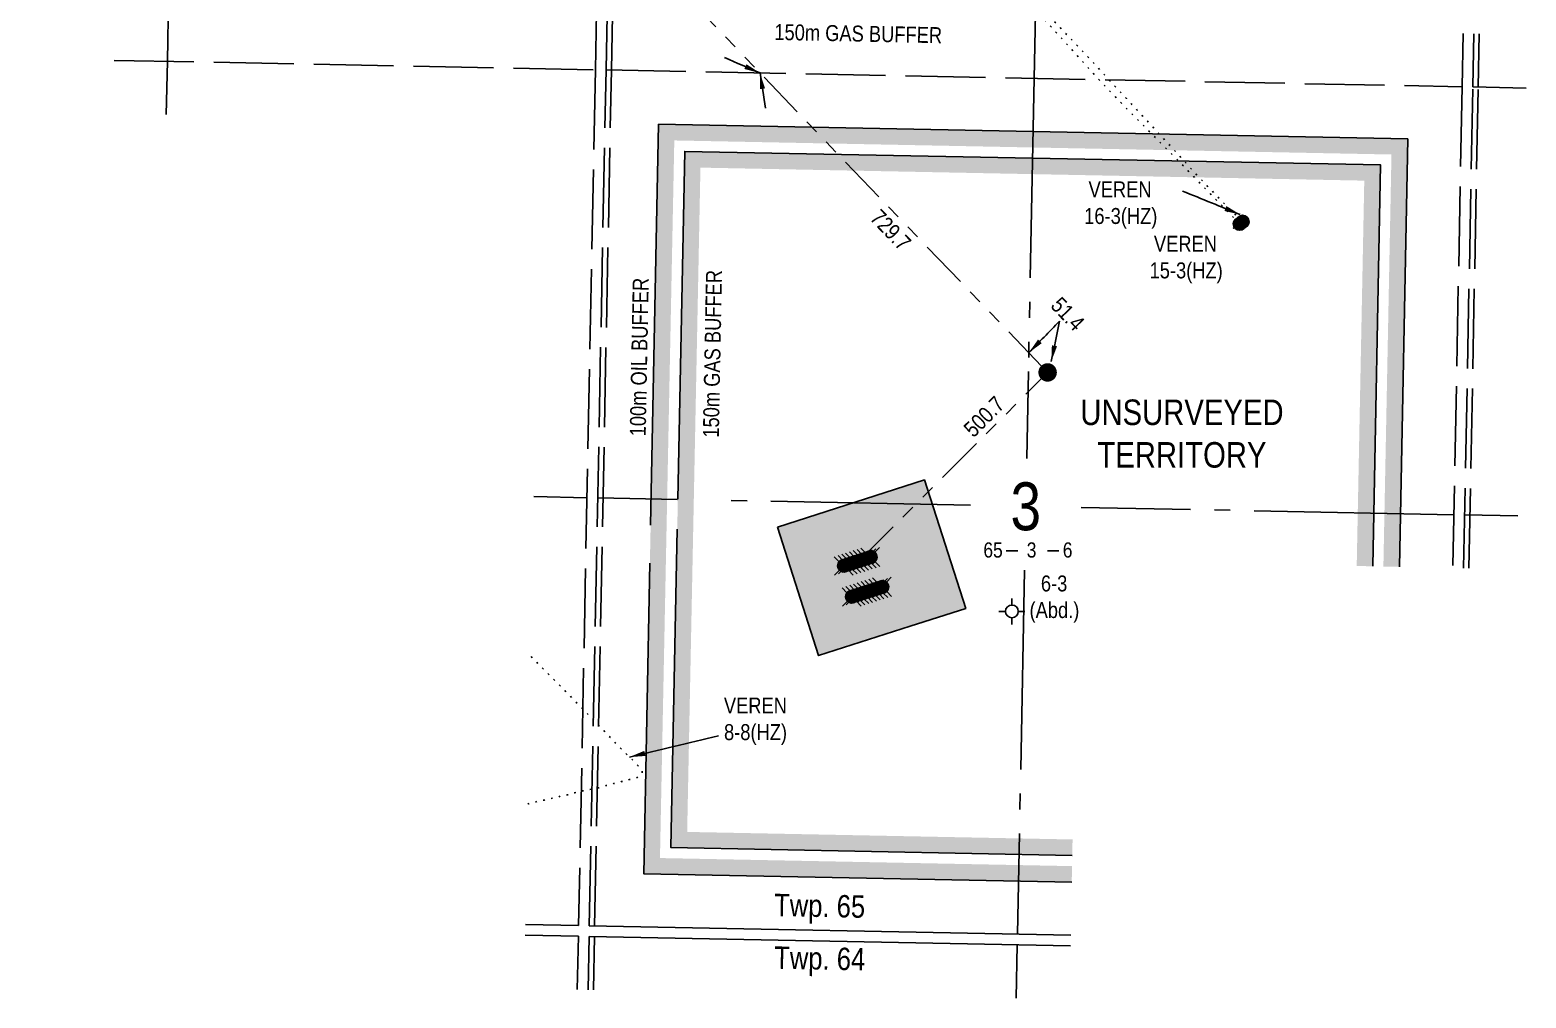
# Model space of a CAD drawing. Extents: x 408473 to 428843, y 6046006 to 6059852.
# Drawn here: x 423295 to 424232, y 6048236 to 6048842 of the extents above; entities that cross this region are included whole.
import ezdxf
from ezdxf.enums import TextEntityAlignment as Align

# ---------------------------------------------------------------- set-up
doc = ezdxf.new("R2010")
doc.units = 0
doc.header["$LTSCALE"] = 5
doc.header["$PDSIZE"] = 0.5
for name, pattern in [('foc-DOT', [1, 0.2, -0.8]), ('foc-DRILLPATH', [14.75, 6, -1.75, 1.75, -1.75, 1.75, -1.75]), ('foc-QUARTERLINE', [33, 25, -3, 2, -3]), ('foc-UNSURVEYED', [12.5, 10, -2.5])]:
    doc.linetypes.add(name, pattern=pattern)
for name, color, linetype in [('10', 1, 'Continuous'), ('9', 3, 'Continuous'), ('ABADATA-DRILL', 8, 'foc-DOT'), ('ABADATA-DRILL-T', 8, 'Continuous'), ('AS-TARGET-GAS', 182, 'Continuous'), ('AS-TARGET-GAS-H', 181, 'Continuous'), ('AS-TARGET-OIL', 146, 'Continuous'), ('AS-TARGET-OIL-H', 131, 'Continuous'), ('D-TXT', 6, 'Continuous'), ('L-BD', 7, 'Continuous'), ('L-MON', 1, 'Continuous'), ('L-SECLBL', 7, 'Continuous'), ('L-SECQ', 8, 'foc-QUARTERLINE'), ('L-SECU', 7, 'Continuous'), ('L-UNS-T', 3, 'Continuous'), ('L-USEC', 7, 'foc-UNSURVEYED'), ('P-BUFFER-PURPLE-T', 187, 'Continuous'), ('P-PDRILLPATH', 12, 'foc-DRILLPATH'), ('P-PROPOSED', 10, 'Continuous'), ('P-PROPOSED-H', 21, 'Continuous')]:
    doc.layers.add(name, color=color, linetype=linetype)
doc.styles.add('80CG', font='ARIALN.TTF', dxfattribs={"height": 10})
doc.styles.add('80L', font='ARIALN.TTF', dxfattribs={"height": 10})
doc.styles.add('SIMPLEX', font='ARIALN.TTF')
doc.dimstyles.new('Compass 5 000', dxfattribs={"dimscale": 5, "dimtxt": 9, "dimasz": 2, "dimexe": 0.2, "dimexo": 0.0625, "dimgap": 0.5, "dimtad": 0, "dimtih": 1, "dimtoh": 1, "dimzin": 0, "dimdsep": 46, "dimtxsty": '80CG', "dimcen": 0.1, "dimse1": 1, "dimse2": 1, "dimclrd": 256, "dimclrt": 256, "dimaunit": 1, "dimadec": 4, "dimazin": 0, "dimtfac": 0.06, "dimtofl": 0, "dimtmove": 0, "dimatfit": 1, "dimfxl": 0.2, "dimtolj": 1, "dimtzin": 0, "dimlwd": -1, "dimarcsym": 0})

# ---------------------------------------------------------------- blocks, each defined once
blk = doc.blocks.new('L-SECLBL')
at = {"layer": '9', "color": 7}
for p, q in [((-5.08, -27.83), (-12.29, -27.83)), ((20.7, -27.83), (13.5, -27.83))]:
    blk.add_line(p, q, dxfattribs=at)
at = {"layer": '10', "color": 2, "style": 'SIMPLEX'}
blk.add_attdef('SEC', text='', height=30, dxfattribs=at).set_placement((0, 0), align=Align.MIDDLE)
at = {"layer": '10', "color": 5, "style": '80L'}
blk.add_attdef('TWP', text='', height=9.5, dxfattribs=at).set_placement((-14.43, -27.37), align=Align.MIDDLE_RIGHT)
blk.add_attdef('RGE', text='', height=9.5, dxfattribs=at).set_placement((3.62, -27.37), align=Align.MIDDLE_CENTER)
blk.add_attdef('MER', text='', height=9.5, dxfattribs=at).set_placement((23.17, -27.37), align=Align.MIDDLE_LEFT)
blk = doc.blocks.new('GABD')
for p, q in [((-0.81, 0), (-1.62, 0)), ((0, 0.81), (0, 1.62)), ((1.62, 0), (0.81, 0)), ((0, -0.81), (0, -1.62))]:
    blk.add_line(p, q)
blk.add_circle((0, 0), 0.8)
blk = doc.blocks.new('plbh')
at = {"layer": 'L-MON'}
h = blk.add_hatch(color=255, dxfattribs=at)
h.dxf.hatch_style = 1
edge = h.paths.add_edge_path()
edge.add_arc((0, 0), 1.16, 0, 360)
h = blk.add_hatch(color=256, dxfattribs=at)
h.dxf.hatch_style = 1
h.paths.add_polyline_path([(0.96, 0, 1), (-0.96, 0, 1)])
h.paths.add_polyline_path([(0.91, 0, 1), (-0.91, 0, 1)], flags=16)
h.paths.add_polyline_path([(0.45, 0, -1), (-0.45, 0, -1)], flags=0)
h = blk.add_hatch(color=256, dxfattribs=at)
h.dxf.hatch_style = 1
h.paths.add_polyline_path([(0.45, 0, 1), (-0.45, 0, 1)])
h.paths.add_polyline_path([(0.4, 0, 1), (-0.4, 0, 1)], flags=16)
at = {"layer": 'L-MON', "color": 240}
for radius in [0.96, 0.91, 0.45, 0.4]:
    blk.add_circle((0, 0), radius, dxfattribs=at)
blk = doc.blocks.new('WC')
at = {"layer": 'L-MON'}
h = blk.add_hatch(color=255, dxfattribs=at)
h.dxf.hatch_style = 1
edge = h.paths.add_edge_path()
edge.add_arc((0, 0), 0.9, 0, 360)
at = {"layer": 'L-MON', "color": 240, "flags": 128}
for points in [[(-0.62, 0.5), (-1.23, 1.12)], [(0.52, 0.61), (1.13, 1.21)], [(-1.18, -1.18), (-0.56, -0.57)], [(1.16, -1.18), (0.56, -0.57)]]:
    blk.add_lwpolyline(points, dxfattribs=at)
at = {"layer": 'L-MON', "color": 240}
for radius in [0.8, 0.373]:
    blk.add_circle((0, 0), radius, dxfattribs=at)

msp = doc.modelspace()

# ---------------------------------------------------------------- hatches: boundary and pattern name
at = {"layer": 'ABADATA-DRILL-T'}
h = msp.add_hatch(color=256, dxfattribs=at)
h.dxf.hatch_style = 1
edge = h.paths.add_edge_path()
edge.add_arc((424054.656, 6048722.163), 4, 0, 360)
h = msp.add_hatch(color=256, dxfattribs=at)
h.dxf.hatch_style = 1
edge = h.paths.add_edge_path()
edge.add_arc((424052.741, 6048720.765), 4, 0, 360)
at = {"layer": 'AS-TARGET-GAS-H'}
h = msp.add_hatch(color=256, dxfattribs=at)
h.dxf.hatch_style = 1
h.paths.add_polyline_path([(423948.174, 6048335.159), (423947.979, 6048325.161), (423696.711, 6048330.088), (423705.419, 6048766.219), (424140.99, 6048757.679), (424136.06, 6048506.284), (424126.062, 6048506.48), (424130.796, 6048747.877), (423715.217, 6048756.025), (423706.908, 6048339.89)], flags=17)
at = {"layer": 'AS-TARGET-OIL-H'}
h = msp.add_hatch(color=256, dxfattribs=at)
h.dxf.hatch_style = 1
h.paths.add_polyline_path([(423947.849, 6048318.462), (423947.655, 6048308.464), (423679.68, 6048313.719), (423689.056, 6048783.243), (424158.014, 6048774.048), (424152.757, 6048505.957), (424142.759, 6048506.153), (424147.82, 6048764.246), (423698.854, 6048773.049), (423689.878, 6048323.521)])
at = {"layer": 'P-PROPOSED-H'}
h = msp.add_hatch(color=256, dxfattribs=at)
h.dxf.hatch_style = 1
h.paths.add_polyline_path([(423763.378, 6048530.827), (423855.477, 6048560.39), (423881.315, 6048479.895), (423846.459, 6048468.754), (423789.203, 6048450.375)])

# ---------------------------------------------------------------- linework, layer by layer
at = {"layer": 'ABADATA-DRILL', "flags": 128}
for points in [[(423528.196, 6049380.665), (423528.196, 6049380.665), (423528.233, 6049380.647), (423528.295, 6049380.609), (423528.371, 6049380.571), (423528.457, 6049380.529), (423528.559, 6049380.474), (423528.628, 6049380.409), (423528.614, 6049380.353), (423528.549, 6049380.298), (423528.474, 6049380.212), (423528.366, 6049380.131), (423528.218, 6049380.067), (423528.039, 6049379.977), (423527.855, 6049379.901), (423527.738, 6049379.887), (423527.668, 6049379.901), (423527.591, 6049379.903), (423527.501, 6049379.895), (423527.442, 6049379.919), (423527.436, 6049379.996), (423527.431, 6049380.056), (423527.423, 6049380.143), (423527.412, 6049380.267), (423527.394, 6049380.374), (423527.382, 6049380.45), (423527.352, 6049380.624), (423527.337, 6049380.731), (423527.323, 6049380.825), (423527.301, 6049380.896), (423527.285, 6049380.953), (423527.28, 6049381.016), (423527.291, 6049381.079), (423527.309, 6049381.142), (423527.32, 6049381.192), (423527.314, 6049381.235), (423527.311, 6049381.272), (423527.305, 6049381.299), (423527.296, 6049381.329), (423527.29, 6049381.366), (423527.277, 6049381.409), (423527.261, 6049381.416), (423527.263, 6049381.353), (423527.268, 6049381.256), (423527.269, 6049381.156), (423527.281, 6049381.059), (423527.289, 6049380.962), (423527.284, 6049380.913), (423527.277, 6049380.866), (423527.263, 6049380.82), (423527.259, 6049380.813), (423527.202, 6049380.767), (423527.084, 6049380.74), (423526.907, 6049380.733), (423526.674, 6049380.738), (423526.398, 6049380.75), (423526.078, 6049380.766), (423525.708, 6049380.794), (423525.292, 6049380.818), (423524.839, 6049380.847), (423524.363, 6049380.873), (423523.88, 6049380.9), (423523.381, 6049380.953), (423522.849, 6049381.023), (423522.274, 6049381.098), (423521.659, 6049381.19), (423520.998, 6049381.306), (423520.307, 6049381.44), (423519.579, 6049381.581), (423518.812, 6049381.74), (423518.025, 6049381.905), (423517.278, 6049382.06), (423516.551, 6049382.214), (423515.804, 6049382.379), (423515.021, 6049382.551), (423514.207, 6049382.714), (423513.357, 6049382.867), (423512.483, 6049383.028), (423511.613, 6049383.185), (423510.789, 6049383.325), (423509.156, 6049383.56), (423507.468, 6049383.83), (423505.844, 6049384.125), (423504.391, 6049384.351), (423503.729, 6049384.434), (423503.077, 6049384.507), (423502.405, 6049384.573), (423501.706, 6049384.647), (423500.988, 6049384.755), (423500.241, 6049384.899), (423499.478, 6049385.084), (423498.698, 6049385.29), (423497.912, 6049385.492), (423497.116, 6049385.681), (423496.322, 6049385.86), (423495.529, 6049386.032), (423494.729, 6049386.198), (423493.929, 6049386.361), (423493.135, 6049386.53), (423492.309, 6049386.723), (423491.456, 6049386.916), (423490.593, 6049387.106), (423489.753, 6049387.283), (423488.909, 6049387.466), (423488.053, 6049387.657), (423487.2, 6049387.84), (423486.366, 6049388.013), (423485.569, 6049388.176), (423484.792, 6049388.334), (423484.025, 6049388.483), (423483.251, 6049388.618), (423482.447, 6049388.757), (423481.6, 6049388.921), (423480.713, 6049389.095), (423479.793, 6049389.27), (423478.866, 6049389.438), (423477.962, 6049389.596), (423477.068, 6049389.74), (423476.151, 6049389.885), (423475.264, 6049390.026), (423474.323, 6049390.164), (423473.492, 6049390.274), (423472.71, 6049390.373), (423471.915, 6049390.482), (423471.085, 6049390.611), (423470.267, 6049390.747), (423469.489, 6049390.873), (423468.701, 6049390.982), (423467.86, 6049391.092), (423466.982, 6049391.212), (423466.091, 6049391.343), (423465.227, 6049391.474), (423464.389, 6049391.587), (423463.565, 6049391.706), (423462.74, 6049391.833), (423461.933, 6049391.972), (423461.132, 6049392.124), (423460.342, 6049392.273), (423459.565, 6049392.435), (423458.788, 6049392.607), (423457.985, 6049392.786), (423456.354, 6049393.115), (423455.567, 6049393.237), (423454.812, 6049393.332), (423454.05, 6049393.431), (423453.245, 6049393.54), (423452.441, 6049393.652), (423451.679, 6049393.757), (423450.905, 6049393.883), (423450.101, 6049394.029), (423449.264, 6049394.182), (423448.41, 6049394.339), (423447.573, 6049394.492), (423446.776, 6049394.628), (423446.011, 6049394.763), (423445.254, 6049394.891), (423444.725, 6049394.961), (423443.973, 6049395.03), (423443.18, 6049395.082), (423442.331, 6049395.135), (423441.406, 6049395.22), (423440.418, 6049395.346), (423439.438, 6049395.509), (423438.501, 6049395.674), (423437.628, 6049395.841), (423436.784, 6049396.001), (423435.957, 6049396.151), (423435.15, 6049396.297), (423434.359, 6049396.439), (423433.588, 6049396.578), (423432.827, 6049396.703), (423432.069, 6049396.824), (423431.298, 6049396.95), (423430.521, 6049397.082), (423429.75, 6049397.21), (423429.441, 6049397.263), (423429.029, 6049397.324), (423428.37, 6049397.404), (423427.813, 6049397.375), (423427.319, 6049397.191), (423426.836, 6049396.864), (423426.347, 6049396.437), (423425.891, 6049395.976), (423425.492, 6049395.48), (423425.2, 6049394.899), (423425.078, 6049394.295), (423425.071, 6049393.915), (423425.146, 6049393.177), (423425.304, 6049392.403), (423425.538, 6049391.569), (423425.857, 6049390.652), (423426.248, 6049389.688), (423426.714, 6049388.652), (423427.279, 6049387.554), (423427.953, 6049386.38), (423428.722, 6049385.158), (423429.594, 6049383.881), (423430.541, 6049382.538), (423431.544, 6049381.155), (423433.152, 6049379), (423434.937, 6049376.691), (423436.837, 6049374.323), (423438.838, 6049371.809), (423440.194, 6049370.089), (423441.583, 6049368.318), (423443.007, 6049366.466), (423444.472, 6049364.52), (423445.976, 6049362.494), (423447.522, 6049360.406), (423449.099, 6049358.238), (423450.705, 6049355.989), (423452.331, 6049353.717), (423454.012, 6049351.39), (423455.7, 6049349.053), (423457.404, 6049346.696), (423459.185, 6049344.233), (423460.902, 6049341.859), (423462.626, 6049339.501), (423464.403, 6049337.109), (423466.219, 6049334.713), (423468.082, 6049332.292), (423469.964, 6049329.858), (423471.877, 6049327.417), (423473.819, 6049324.965), (423475.741, 6049322.533), (423477.69, 6049320.061), (423479.628, 6049317.586), (423481.576, 6049315.11), (423483.544, 6049312.637), (423485.527, 6049310.195), (423487.549, 6049307.748), (423488.598, 6049306.48), (423491.375, 6049303.135), (423492.864, 6049301.362), (423494.487, 6049299.436), (423497.764, 6049295.547), (423500.67, 6049292.109), (423503.786, 6049288.507), (423507.009, 6049284.903), (423510.201, 6049281.38), (423513.468, 6049277.818), (423516.7, 6049274.32), (423519.987, 6049270.778), (423523.239, 6049267.3), (423526.591, 6049263.817), (423529.932, 6049260.43), (423533.328, 6049256.996), (423536.639, 6049253.63), (423540.022, 6049250.18), (423543.313, 6049246.824), (423546.686, 6049243.36), (423549.989, 6049239.935), (423553.334, 6049236.448), (423556.561, 6049233.054), (423559.883, 6049229.541), (423563.102, 6049226.107), (423566.403, 6049222.578), (423569.633, 6049219.154), (423572.941, 6049215.631), (423576.194, 6049212.203), (423579.591, 6049208.762), (423582.926, 6049205.433), (423586.339, 6049202.011), (423589.664, 6049198.699), (423593.091, 6049195.29), (423596.416, 6049191.954), (423599.795, 6049188.5), (423603.053, 6049185.119), (423606.398, 6049181.629), (423609.665, 6049178.237), (423613.027, 6049174.764), (423616.279, 6049171.412), (423619.641, 6049167.942), (423622.886, 6049164.634), (423626.307, 6049161.22), (423629.629, 6049157.91), (423633.035, 6049154.479), (423636.294, 6049151.174), (423639.697, 6049147.743), (423643.009, 6049144.414), (423646.408, 6049140.976), (423649.664, 6049137.665), (423653.047, 6049134.214), (423656.298, 6049130.87), (423659.677, 6049127.412), (423662.982, 6049124.063), (423666.341, 6049120.587), (423669.532, 6049117.213), (423672.85, 6049113.697), (423676.053, 6049110.303), (423679.365, 6049106.784), (423682.549, 6049103.404), (423685.884, 6049099.911), (423689.188, 6049096.542), (423692.591, 6049093.108), (423695.879, 6049089.745), (423699.228, 6049086.262), (423702.435, 6049082.898), (423705.764, 6049079.395), (423709.007, 6049075.974), (423712.332, 6049072.468), (423715.536, 6049069.118), (423718.895, 6049065.644), (423722.09, 6049062.314), (423725.402, 6049058.788), (423728.589, 6049055.411), (423731.945, 6049051.934), (423735.206, 6049048.583), (423738.605, 6049045.145), (423741.94, 6049041.786), (423745.292, 6049038.306), (423748.506, 6049034.905), (423751.814, 6049031.379), (423754.976, 6049027.906), (423758.202, 6049024.309), (423761.335, 6049020.846), (423764.646, 6049017.327), (423767.879, 6049013.906), (423771.163, 6049010.364), (423774.387, 6049006.936), (423777.732, 6049003.447), (423781.014, 6049000.125), (423784.468, 6048996.746), (423787.828, 6048993.496), (423791.292, 6048990.127), (423794.658, 6048986.84), (423798.102, 6048983.451), (423801.447, 6048980.135), (423804.857, 6048976.71), (423808.148, 6048973.335), (423811.49, 6048969.845), (423814.672, 6048966.375), (423817.882, 6048962.765), (423820.994, 6048959.276), (423824.227, 6048955.685), (423827.419, 6048952.235), (423830.782, 6048948.764), (423834.1, 6048945.445), (423839.933, 6048939.752), (423843.404, 6048936.39), (423846.711, 6048933.174), (423850.186, 6048929.815), (423853.55, 6048926.608), (423857.052, 6048923.279), (423860.418, 6048920.032), (423863.879, 6048916.663), (423867.275, 6048913.365), (423870.753, 6048910.01), (423874.136, 6048906.772), (423877.608, 6048903.41), (423880.943, 6048900.107), (423884.37, 6048896.695), (423887.676, 6048893.4), (423891.082, 6048889.972), (423894.383, 6048886.62), (423897.753, 6048883.159), (423901.02, 6048879.771), (423904.379, 6048876.297), (423907.623, 6048872.94), (423910.979, 6048869.463), (423914.243, 6048866.118), (423917.602, 6048862.644), (423920.832, 6048859.223), (423924.133, 6048855.694), (423927.339, 6048852.244), (423930.617, 6048848.692), (423933.802, 6048845.219), (423937.052, 6048841.641), (423940.221, 6048838.161), (423943.485, 6048834.599), (423946.634, 6048831.146), (423949.881, 6048827.568), (423953.033, 6048824.082), (423956.276, 6048820.498), (423959.425, 6048817.018), (423962.658, 6048813.424), (423965.811, 6048809.958), (423969.115, 6048806.432), (423972.379, 6048803.024), (423975.734, 6048799.547), (423979.008, 6048796.162), (423982.374, 6048792.695), (423985.659, 6048789.353), (423989.055, 6048785.915), (423992.291, 6048782.638), (423995.694, 6048779.207), (423998.947, 6048775.919), (424002.329, 6048772.471), (424005.634, 6048769.139), (424009.058, 6048765.728), (424012.343, 6048762.422), (424015.723, 6048758.968), (424019.056, 6048755.529), (424022.414, 6048752.052), (424025.737, 6048748.599), (424029.096, 6048745.122), (424032.445, 6048741.669), (424035.811, 6048738.202), (424039.161, 6048734.792), (424042.557, 6048731.358), (424045.914, 6048727.918), (424047.91, 6048725.831), (424052.741, 6048720.765)], [(423431.29, 6049397.969), (423431.613, 6049397.297), (423432.712, 6049395.001), (423433.915, 6049392.424), (423435.092, 6049389.74), (423436.369, 6049386.701), (423437.707, 6049383.531), (423439.235, 6049380.013), (423440.816, 6049376.488), (423442.434, 6049372.982), (423444.162, 6049369.508), (423446.154, 6049366.014), (423448.395, 6049362.493), (423450.795, 6049358.942), (423453.344, 6049355.284), (423455.988, 6049351.581), (423458.777, 6049347.756), (423461.557, 6049343.993), (423464.487, 6049340.092), (423467.933, 6049335.633), (423471.156, 6049331.665), (423472.801, 6049329.723), (423474.438, 6049327.843), (423477.63, 6049324.207), (423480.825, 6049320.543), (423483.974, 6049316.914), (423487.166, 6049313.25), (423490.329, 6049309.63), (423493.517, 6049305.96), (423496.639, 6049302.308), (423499.834, 6049298.618), (423502.99, 6049295.022), (423506.208, 6049291.314), (423509.376, 6049287.768), (423512.738, 6049284.138), (423515.923, 6049280.654), (423519.293, 6049277.02), (423522.55, 6049273.619), (423525.972, 6049270.004), (423529.397, 6049266.333), (423532.638, 6049262.955), (423535.917, 6049259.657), (423539.43, 6049256.193), (423542.822, 6049252.896), (423546.316, 6049249.496), (423549.741, 6049246.142), (423553.194, 6049242.703), (423556.574, 6049239.306), (423559.99, 6049235.835), (423563.322, 6049232.385), (423566.677, 6049228.885), (423569.993, 6049225.389), (423573.352, 6049221.939), (423576.563, 6049218.762), (423580.213, 6049215.136), (423583.632, 6049211.691), (423587.129, 6049208.132), (423590.404, 6049204.793), (423593.748, 6049201.383), (423597.187, 6049197.905), (423600.519, 6049194.582), (423604.03, 6049191.079), (423607.325, 6049187.733), (423610.792, 6049184.174), (423614.047, 6049180.8), (423617.497, 6049177.208), (423620.721, 6049173.827), (423624.157, 6049170.202), (423627.36, 6049166.808), (423630.581, 6049163.434), (423633.996, 6049159.923), (423637.343, 6049156.526), (423640.792, 6049153.061), (423644.136, 6049149.651), (423647.528, 6049146.147), (423650.854, 6049142.704), (423654.196, 6049139.228), (423657.585, 6049135.781), (423661.013, 6049132.399), (423664.507, 6049129.036), (423668, 6049125.77), (423671.572, 6049122.436), (423675.055, 6049119.153), (423678.576, 6049115.777), (423682.011, 6049112.442), (423685.47, 6049109), (423688.791, 6049105.624), (423692.236, 6049102.105), (423695.511, 6049098.76), (423698.971, 6049095.175), (423702.162, 6049091.814), (423705.382, 6049088.394), (423708.762, 6049084.8), (423711.991, 6049081.339), (423715.307, 6049077.723), (423718.512, 6049074.202), (423721.785, 6049070.594), (423724.985, 6049067.027), (423728.234, 6049063.382), (423731.411, 6049059.809), (423734.61, 6049056.182), (423737.823, 6049052.575), (423741.053, 6049048.99), (423744.289, 6049045.393), (423747.463, 6049041.836), (423750.708, 6049038.165), (423753.859, 6049034.612), (423757.131, 6049030.94), (423760.268, 6049027.398), (423763.529, 6049023.696), (423766.617, 6049020.172), (423769.908, 6049016.433), (423772.952, 6049012.896), (423776.228, 6049009.12), (423779.334, 6049005.648), (423782.51, 6049002.222), (423785.977, 6048998.643), (423789.252, 6048995.291), (423792.693, 6048991.739), (423795.966, 6048988.338), (423799.41, 6048984.759), (423802.67, 6048981.374), (423806.074, 6048977.8), (423809.327, 6048974.365), (423812.661, 6048970.832), (423815.919, 6048967.297), (423819.18, 6048963.729), (423822.447, 6048960.168), (423825.754, 6048956.632), (423829.144, 6048953.201), (423832.581, 6048949.796), (423836.042, 6048946.431), (423839.502, 6048943.162), (423842.814, 6048940.013), (423846.452, 6048936.494), (423849.743, 6048933.272), (423853.351, 6048929.757), (423856.9, 6048926.289), (423860.219, 6048922.993), (423863.743, 6048919.467), (423867.03, 6048916.185), (423870.348, 6048912.872), (423873.853, 6048909.376), (423877.188, 6048906.043), (423880.654, 6048902.567), (423884.019, 6048899.207), (423887.478, 6048895.761), (423890.876, 6048892.394), (423894.344, 6048889.028), (423897.859, 6048885.715), (423901.361, 6048882.409), (423904.866, 6048879.053), (423908.348, 6048875.72), (423911.842, 6048872.364), (423915.32, 6048869.021), (423918.815, 6048865.669), (423922.257, 6048862.337), (423925.717, 6048858.905), (423929.08, 6048855.495), (423932.482, 6048851.997), (423935.762, 6048848.572), (423939.166, 6048845.014), (423942.445, 6048841.585), (423945.839, 6048838.021), (423949.096, 6048834.593), (423952.486, 6048831.002), (423955.745, 6048827.558), (423958.893, 6048824.218), (423962.308, 6048820.537), (423965.677, 6048816.87), (423968.8, 6048813.465), (423971.976, 6048809.988), (423975.308, 6048806.345), (423978.507, 6048802.868), (423981.866, 6048799.255), (423985.102, 6048795.797), (423988.452, 6048792.2), (423991.684, 6048788.719), (423994.985, 6048785.157), (423998.259, 6048781.632), (424001.553, 6048778.086), (424004.831, 6048774.548), (424008.072, 6048771.026), (424011.369, 6048767.424), (424014.558, 6048763.947), (424017.893, 6048760.301), (424021.026, 6048756.869), (424024.185, 6048753.409), (424027.538, 6048749.786), (424030.774, 6048746.348), (424034.106, 6048742.832), (424037.451, 6048739.362), (424040.827, 6048735.888), (424044.22, 6048732.461), (424048.966, 6048727.783), (424054.656, 6048722.163)], [(423607.077, 6048357.347), (423607.404, 6048357.426), (423608.245, 6048357.659), (423609.177, 6048357.928), (423610.186, 6048358.201), (423611.208, 6048358.475), (423612.227, 6048358.741), (423613.289, 6048358.984), (423614.397, 6048359.202), (423615.484, 6048359.407), (423616.465, 6048359.622), (423617.453, 6048359.852), (423618.515, 6048360.085), (423619.639, 6048360.316), (423620.718, 6048360.548), (423621.729, 6048360.778), (423622.637, 6048360.984), (423623.554, 6048361.203), (423624.539, 6048361.443), (423625.521, 6048361.697), (423626.453, 6048361.956), (423627.371, 6048362.201), (423628.282, 6048362.42), (423629.223, 6048362.615), (423630.183, 6048362.749), (423631.118, 6048362.858), (423632.009, 6048363.057), (423632.888, 6048363.326), (423633.767, 6048363.606), (423634.642, 6048363.885), (423635.488, 6048364.149), (423636.326, 6048364.389), (423637.214, 6048364.625), (423638.216, 6048364.885), (423639.244, 6048365.125), (423640.332, 6048365.347), (423641.397, 6048365.56), (423642.398, 6048365.77), (423643.452, 6048365.966), (423644.669, 6048366.175), (423645.921, 6048366.404), (423647.119, 6048366.641), (423648.254, 6048366.875), (423649.399, 6048367.119), (423650.47, 6048367.358), (423651.495, 6048367.592), (423652.507, 6048367.845), (423653.489, 6048368.126), (423654.438, 6048368.384), (423655.37, 6048368.636), (423656.248, 6048368.888), (423657.1, 6048369.145), (423657.972, 6048369.408), (423658.941, 6048369.662), (423659.859, 6048369.898), (423660.733, 6048370.127), (423661.688, 6048370.365), (423662.73, 6048370.631), (423663.719, 6048370.899), (423664.701, 6048371.163), (423665.716, 6048371.416), (423666.765, 6048371.666), (423667.767, 6048371.919), (423668.755, 6048372.177), (423669.784, 6048372.42), (423670.885, 6048372.662), (423671.957, 6048372.907), (423672.979, 6048373.147), (423673.92, 6048373.385), (423674.805, 6048373.635), (423674.922, 6048373.669), (423675.638, 6048373.919), (423676.442, 6048374.306), (423677.145, 6048374.809), (423677.744, 6048375.421), (423678.22, 6048376.082), (423678.553, 6048376.718), (423678.738, 6048377.292), (423678.754, 6048377.778), (423678.602, 6048378.208), (423678.564, 6048378.275), (423678.357, 6048378.629), (423678.072, 6048379.028), (423678.023, 6048379.086), (423677.71, 6048379.446), (423677.276, 6048379.947), (423676.775, 6048380.564), (423676.241, 6048381.211), (423675.655, 6048381.913), (423674.966, 6048382.677), (423674.14, 6048383.55), (423673.258, 6048384.484), (423672.294, 6048385.486), (423671.728, 6048386.028), (423671.095, 6048386.584), (423670.364, 6048387.215), (423669.536, 6048387.961), (423668.655, 6048388.809), (423667.94, 6048389.536), (423667.717, 6048389.774), (423666.731, 6048390.8), (423665.622, 6048391.899), (423664.445, 6048393.082), (423663.22, 6048394.383), (423661.928, 6048395.799), (423660.53, 6048397.29), (423659.04, 6048398.833), (423657.482, 6048400.454), (423655.855, 6048402.143), (423654.136, 6048403.927), (423652.372, 6048405.758), (423650.565, 6048407.638), (423648.99, 6048409.259), (423648.706, 6048409.551), (423646.843, 6048411.455), (423645.146, 6048413.172), (423644.963, 6048413.355), (423643.034, 6048415.277), (423641.066, 6048417.279), (423639.909, 6048418.482), (423636.391, 6048422.152), (423635.065, 6048423.545), (423633.049, 6048425.642), (423630.993, 6048427.749), (423628.901, 6048429.887), (423626.747, 6048432.057), (423624.55, 6048434.25), (423622.32, 6048436.485), (423620.087, 6048438.732), (423618.37, 6048440.463), (423617.815, 6048441.021), (423615.533, 6048443.323), (423613.248, 6048445.638), (423610.949, 6048447.934), (423608.893, 6048449.97)]]:
    msp.add_lwpolyline(points, dxfattribs=at)
at = {"layer": 'ABADATA-DRILL-T'}
for centre in [(424054.656, 6048722.163), (424052.741, 6048720.765)]:
    msp.add_circle(centre, 4, dxfattribs=at)
for p in [(424048.969, 6048718.108), (424054.676, 6048722.21)]:
    msp.add_point(p, dxfattribs=at)
at = {"layer": 'AS-TARGET-GAS', "flags": 128}
for points in [[(423701.069, 6048548.339), (423705.419, 6048766.219), (424140.99, 6048757.679), (424136.06, 6048506.284)], [(423947.979, 6048325.161), (423696.711, 6048330.088), (423700.691, 6048529.454)]]:
    msp.add_lwpolyline(points, dxfattribs=at)
at = {"layer": 'AS-TARGET-OIL', "flags": 128}
for points in [[(423684.041, 6048532.094), (423689.056, 6048783.243), (424158.014, 6048774.048), (424152.757, 6048505.957)], [(423947.655, 6048308.464), (423679.68, 6048313.719), (423683.566, 6048508.313)]]:
    msp.add_lwpolyline(points, dxfattribs=at)
at = {"layer": 'L-SECQ', "flags": 128}
for points in [[(423385.988, 6049050.647), (423381.475, 6048822.581)], [(423928.529, 6049040.008), (423924.097, 6048811.941)], [(423381.475, 6048822.581), (423380.816, 6048789.254)], [(423924.097, 6048811.941), (423920.7, 6048637.072)], [(423920.531, 6048628.365), (423919.472, 6048573.878)], [(423644.18, 6048549.269), (423610.853, 6048549.923)], [(423700.878, 6048548.157), (423650.881, 6048549.138)], [(423884.353, 6048544.56), (423724.836, 6048547.688)], [(424186.898, 6048538.627), (423953.622, 6048543.201)], [(424226.926, 6048537.842), (424193.599, 6048538.496)], [(423918.112, 6048503.891), (423913.681, 6048275.824)], [(423913.551, 6048269.123), (423912.904, 6048235.795)]]:
    msp.add_lwpolyline(points, dxfattribs=at)
at = {"layer": 'L-SECU', "flags": 128}
for points in [[(423638.923, 6048281.212), (423605.596, 6048281.865)], [(423947.008, 6048275.171), (423645.625, 6048281.08)], [(423605.465, 6048275.164), (423638.792, 6048274.51)], [(423645.493, 6048274.379), (423946.878, 6048268.469)]]:
    msp.add_lwpolyline(points, dxfattribs=at)
at = {"layer": 'L-USEC', "flags": 128}
for points in [[(423659.948, 6049353.442), (423649.436, 6048817.327)], [(423656.137, 6048817.195), (423666.65, 6049353.311)], [(423659.485, 6048817.13), (423669.997, 6049353.245)], [(424192.699, 6048840.014), (424192.058, 6048806.687)], [(424198.759, 6048806.555), (424199.401, 6048839.883)], [(424202.107, 6048806.491), (424202.749, 6048839.818)], [(423348.149, 6048823.235), (423649.436, 6048817.327)], [(423649.436, 6048817.327), (423638.923, 6048281.212)], [(423645.625, 6048281.08), (423656.137, 6048817.195)], [(423648.973, 6048281.014), (423659.485, 6048817.13)], [(423656.137, 6048817.195), (424192.058, 6048806.687)], [(424192.058, 6048806.687), (424186.256, 6048505.3)], [(424192.958, 6048505.169), (424198.759, 6048806.555)], [(424196.306, 6048505.104), (424202.107, 6048806.491)], [(424198.759, 6048806.555), (424232.086, 6048805.902)], [(423638.792, 6048274.51), (423638.138, 6048241.183)], [(423644.84, 6048241.052), (423645.493, 6048274.379)], [(423648.188, 6048240.986), (423648.841, 6048274.313)]]:
    msp.add_lwpolyline(points, dxfattribs=at)
at = {"layer": 'P-PDRILLPATH'}
for p in [(423295.446, 6049291.568), (423814.627, 6048509.73)]:
    msp.add_line(p, (423932.56, 6048627.731), dxfattribs=at)
at = {"layer": 'P-PROPOSED', "flags": 128}
msp.add_lwpolyline([(423763.378, 6048530.827), (423855.477, 6048560.39), (423881.315, 6048479.895), (423846.45, 6048468.76), (423789.2, 6048450.383)], close=True, dxfattribs=at)

# ---------------------------------------------------------------- block references
at = {"layer": 'ABADATA-DRILL-T', "xscale": 4.997797999999995, "yscale": 4.997797999999995, "zscale": 4.997797999999995}
msp.add_blockref('GABD', (423910.181, 6048478.007), dxfattribs=at)
at = {"layer": 'L-MON'}
for name, p, xscale, yscale, zscale in [('plbh', (423932.56, 6048627.731), 4.997797999999992, 4.997797999999992, 4.997797999999992), ('WC', (423805.109, 6048506.675), 4.997797999999996, 4.997797999999996, 4.997797999999996), ('WC', (423807.489, 6048507.439), 4.997797999999996, 4.997797999999996, 4.997797999999996), ('WC', (423809.868, 6048508.202), 4.997797999999996, 4.997797999999996, 4.997797999999996), ('WC', (423812.247, 6048508.966), 4.997797999999996, 4.997797999999996, 4.997797999999996), ('WC', (423814.627, 6048509.73), 4.997797999999996, 4.997797999999996, 4.997797999999996), ('WC', (423817.006, 6048510.494), 4.997797999999996, 4.997797999999996, 4.997797999999996), ('WC', (423819.385, 6048511.257), 4.997797999999996, 4.997797999999996, 4.997797999999996), ('WC', (423821.765, 6048512.021), 4.997797999999996, 4.997797999999996, 4.997797999999996), ('WC', (423810.03, 6048487.258), 4.997797999999996, 4.997797999999996, 4.997797999999996), ('WC', (423812.409, 6048488.022), 4.997797999999996, 4.997797999999996, 4.997797999999996), ('WC', (423814.788, 6048488.786), 4.997797999999996, 4.997797999999996, 4.997797999999996), ('WC', (423817.168, 6048489.55), 4.997797999999996, 4.997797999999996, 4.997797999999996), ('WC', (423819.547, 6048490.313), 4.997797999999996, 4.997797999999996, 4.997797999999996), ('WC', (423821.926, 6048491.077), 4.997797999999996, 4.997797999999996, 4.997797999999996), ('WC', (423824.306, 6048491.841), 4.997797999999996, 4.997797999999996, 4.997797999999996), ('WC', (423826.685, 6048492.605), 4.997797999999996, 4.997797999999996, 4.997797999999996), ('WC', (423829.064, 6048493.368), 4.997797999999996, 4.997797999999996, 4.997797999999996)]:
    msp.add_blockref(name, p, dxfattribs=dict(at, xscale=xscale, yscale=yscale, zscale=zscale))
at = {"layer": 'L-SECLBL'}
msp.add_blockref('L-SECLBL', (423918.889, 6048543.883), dxfattribs=at).add_auto_attribs({'SEC': '3', 'TWP': '65', 'RGE': '3', 'MER': '6'})

# ---------------------------------------------------------------- texts
at = {"layer": 'ABADATA-DRILL-T', "attachment_point": 1, "style": '80L'}
for s, width, insert, char_height in [('\\pi18.345;VEREN\\P\\pi15.62;16-3(HZ)', 75.13511, (423939.835, 6048747.401), 10), ('\\pi18.345;VEREN\\P\\pi15.62;15-3(HZ)', 75.13511, (423980.766, 6048713.325), 10), ('\\pi7.4955;6-3\\P\\pi0.3943;(Abd.)', 30.58448, (423920.85, 6048500.547), 9.9956), ('\\pi18.345;VEREN\\P\\pi18.42;8-8(HZ)', 75.13511, (423711.554, 6048424.078), 10)]:
    msp.add_mtext_dynamic_manual_height_columns(s, width=width, gutter_width=49.978, heights=[0], dxfattribs=dict(at, insert=insert, char_height=char_height))
at = {"layer": 'AS-TARGET-GAS', "char_height": 10, "attachment_point": 1, "style": '80L'}
for insert, rotation in [((423761.59, 6048846.007), 358.876678), ((423716.717, 6048586.993), 88.897209)]:
    msp.add_mtext_dynamic_manual_height_columns('150m GAS BUFFER', width=107.79021, gutter_width=47.479, heights=[0], dxfattribs=dict(at, insert=insert, rotation=rotation))
at = {"layer": 'AS-TARGET-OIL', "insert": (423670.88, 6048584.759), "char_height": 10, "attachment_point": 1, "rotation": 88.876678, "style": '80L'}
msp.add_mtext_dynamic_manual_height_columns('\\pi3.0598;100m OIL BUFFER', width=104.04593, gutter_width=47.479, heights=[0], dxfattribs=at)
at = {"layer": 'D-TXT', "color": 3, "char_height": 14, "attachment_point": 1, "rotation": 358.876667, "style": '80L'}
for s, insert in [('Twp. 65', (423761.457, 6048301.182)), ('Twp. 64', (423761.521, 6048268.209))]:
    msp.add_mtext_dynamic_manual_height_columns(s, width=101.35074, gutter_width=47.479, heights=[0], dxfattribs=dict(at, insert=insert))
at = {"layer": 'L-BD', "color": 5, "style": '80L'}
msp.add_text('500.7', height=9.9956, rotation=45.0164, dxfattribs=at).set_placement((423892.793, 6048600.117), align=Align.MIDDLE)
at = {"layer": 'L-UNS-T', "color": 3, "insert": (424016.647, 6048589.317), "char_height": 16, "attachment_point": 5, "style": '80L'}
msp.add_mtext_dynamic_manual_height_columns('UNSURVEYED TERRITORY', width=126.35808, gutter_width=47.479, heights=[0], dxfattribs=at)
at = {"layer": 'P-BUFFER-PURPLE-T', "style": '80L'}
for s, p in [('729.7', (423834.33, 6048716.921)), ('51.4', (423945.145, 6048664.338))]:
    msp.add_text(s, height=9.9956, rotation=313.8232, dxfattribs=at).set_placement(p, align=Align.MIDDLE)

# ---------------------------------------------------------------- leaders
at = {"layer": 'ABADATA-DRILL-T', "path_type": 1}
for points in [[(424053.157, 6048726.63), (424017.093, 6048741.327)], [(423670.729, 6048386.776), (423726.452, 6048400.012)]]:
    msp.add_leader(points, dimstyle='Compass 5 000', override={"dimgap": 0.5, "dimtad": 0}, dxfattribs=at)
at = {"layer": 'P-BUFFER-PURPLE-T', "path_type": 1}
for points in [[(423752.536, 6048815.305), (423730.321, 6048824.966)], [(423752.536, 6048815.305), (423755.857, 6048793.266)], [(423920.757, 6048640.028), (423939.983, 6048659.811)], [(423934.846, 6048634.626), (423939.983, 6048659.811)]]:
    msp.add_leader(points, dimstyle='Compass 5 000', override={"dimgap": 0.5, "dimtad": 0}, dxfattribs=at)

doc.saveas('drawing.dxf')
